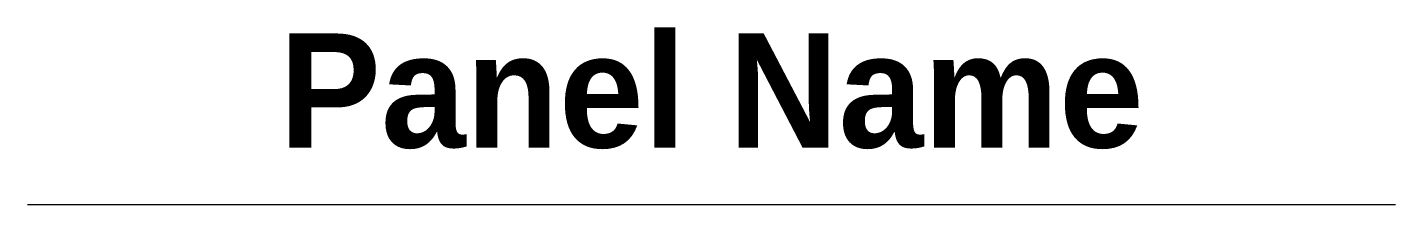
# Model space of a CAD drawing. Header units: inches. Extents: x 0 to 12, y 0 to 1.6.
import ezdxf
from ezdxf.enums import TextEntityAlignment as Align

# ---------------------------------------------------------------- set-up
doc = ezdxf.new("R2010")
doc.units = ezdxf.units.IN
doc.header["$MEASUREMENT"] = 0
doc.layers.add('AV Plate Labels', color=253, linetype='Continuous', lineweight=25, true_color=0xa0a0a4)
doc.layers.add('AVBox', color=253, linetype='Continuous', lineweight=25, true_color=0xa0a0a4)
doc.styles.add('textstyle0', font='')
doc.styles.get('textstyle0').set_extended_font_data('Ubuntu', bold=True)

msp = doc.modelspace()

# ---------------------------------------------------------------- linework, layer by layer
at = {"layer": 'AVBox'}
msp.add_line((0, 0), (12, 0), dxfattribs=at)

# ---------------------------------------------------------------- texts
at = {"layer": 'AV Plate Labels', "style": 'textstyle0'}
msp.add_attdef('Panel Name', text='Panel Name', height=1, dxfattribs=at).set_placement((6, 1), align=Align.MIDDLE_CENTER)

doc.saveas('drawing.dxf')
